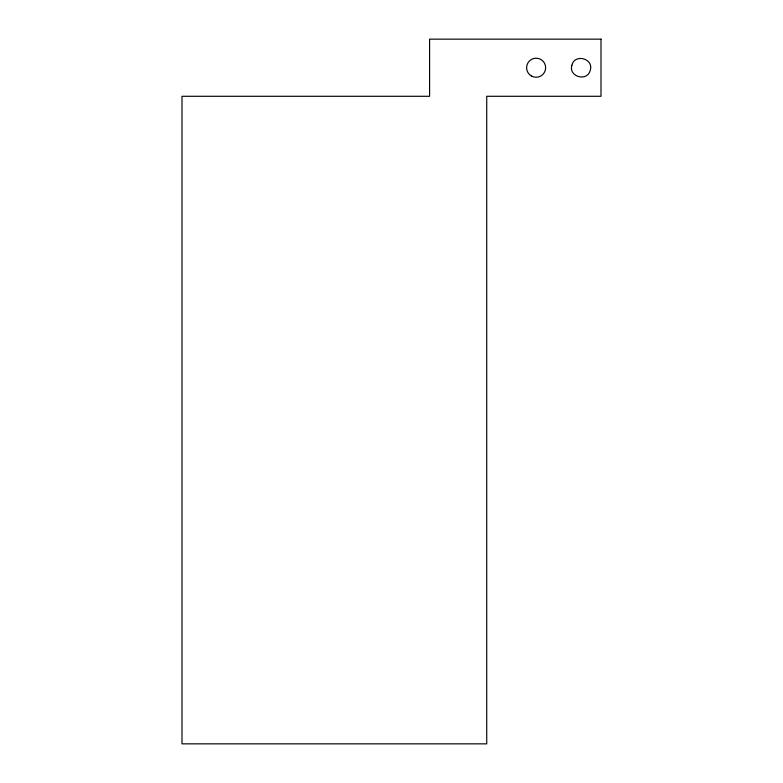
<?xml version="1.0" encoding="UTF-8"?>
<svg xmlns="http://www.w3.org/2000/svg" width="783" height="783" viewBox="0 0 783 783"><rect width="100%" height="100%" fill="white"/><g stroke="black" fill="none" stroke-linecap="round" stroke-linejoin="round"><path stroke-width="1.17" d="M571.884 65.253C568.272 76.949 587.563 82.117 590.284 70.186C593.896 58.49 574.605 53.322 571.884 65.253M601.001 39.15L429.593 39.15L429.593 96.289L181.999 96.289L181.999 743.85L486.732 743.85L486.732 96.289L601.001 96.289L601.001 39.15M531.373 75.971A9.523 9.523 0 0 0 545.653 67.72A9.523 9.523 0 0 0 531.373 59.469A9.523 9.523 0 0 0 531.373 75.971"/></g></svg>
